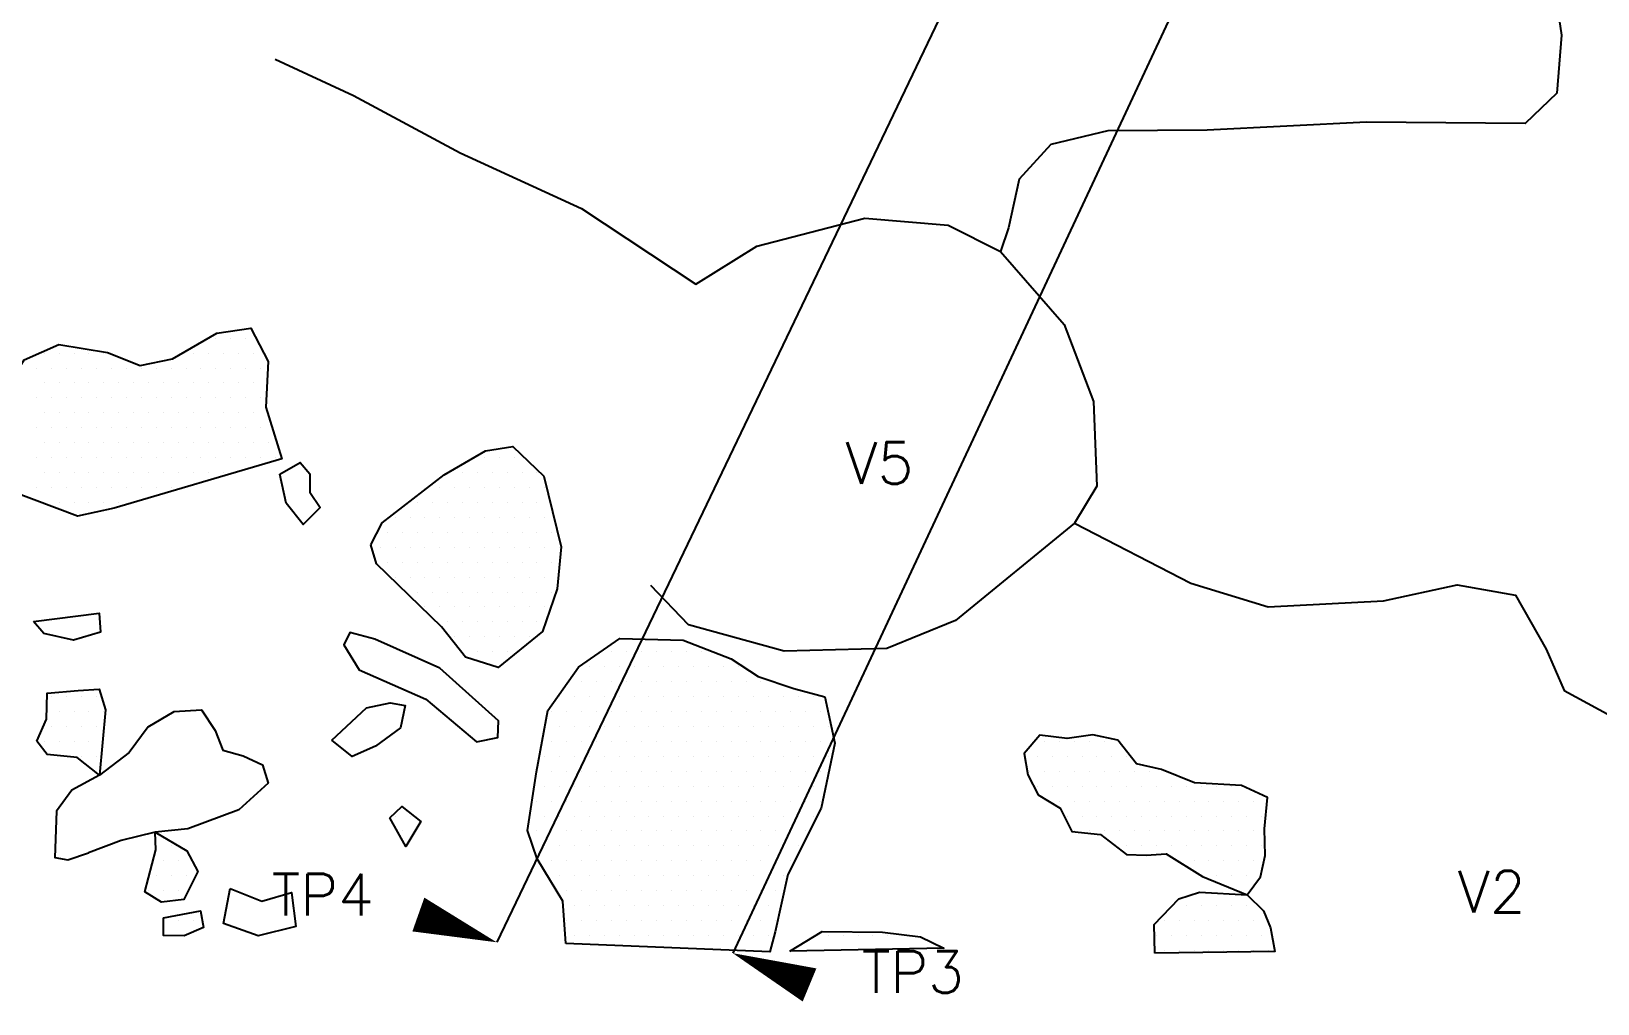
# Model space of a CAD drawing. Header units: metres. Extents: x -8.94 to -5.02, y -13.56 to -9.59.
# Drawn here: x -8.223 to -6.912, y -12.045 to -11.231 of the extents above; entities that cross this region are included whole.
import ezdxf

# ---------------------------------------------------------------- set-up
doc = ezdxf.new("R2010")
doc.units = ezdxf.units.M
doc.header["$LTSCALE"] = 25
doc.header["$MEASUREMENT"] = 0
doc.layers.get('0').update_dxf_attribs({"linetype": 'CONTINUOUS'})
for name, color, linetype in [('BEFUND', 1, 'CONTINUOUS'), ('BEFUNDSCHRAFF', 1, 'CONTINUOUS'), ('STEINE', 4, 'CONTINUOUS'), ('STEINESCHRAFF', 4, 'CONTINUOUS'), ('TPROFIL', 3, 'CONTINUOUS')]:
    doc.layers.add(name, color=color, linetype=linetype)
doc.styles.get("Standard").update_dxf_attribs({"font": 'txt.shx'})

# ---------------------------------------------------------------- blocks, each defined once
blk = doc.blocks.new('PFEIL')
at = {"layer": 'TPROFIL'}
blk.add_lwpolyline([(0, 0, 0, 3, 0), (6.54, -2.37, 3, 3, 0)], format="xyseb", dxfattribs=at)
blk = doc.blocks.new('*X4')
at = {"color": 0}
for p, q in [((-806.875, -1148.75), (-806.875, -1148.75)), ((-805.625, -1148.75), (-805.625, -1148.75)), ((-804.375, -1148.75), (-804.375, -1148.75)), ((-821.25, -1150), (-821.25, -1150)), ((-820, -1150), (-820, -1150)), ((-818.75, -1150), (-818.75, -1150)), ((-817.5, -1150), (-817.5, -1150)), ((-816.25, -1150), (-816.25, -1150)), ((-808.75, -1150), (-808.75, -1150)), ((-807.5, -1150), (-807.5, -1150)), ((-806.25, -1150), (-806.25, -1150)), ((-805, -1150), (-805, -1150)), ((-803.75, -1150), (-803.75, -1150)), ((-821.875, -1151.25), (-821.875, -1151.25)), ((-820.625, -1151.25), (-820.625, -1151.25)), ((-819.375, -1151.25), (-819.375, -1151.25)), ((-818.125, -1151.25), (-818.125, -1151.25)), ((-816.875, -1151.25), (-816.875, -1151.25)), ((-815.625, -1151.25), (-815.625, -1151.25)), ((-814.375, -1151.25), (-814.375, -1151.25)), ((-813.125, -1151.25), (-813.125, -1151.25)), ((-811.875, -1151.25), (-811.875, -1151.25)), ((-810.625, -1151.25), (-810.625, -1151.25)), ((-809.375, -1151.25), (-809.375, -1151.25)), ((-808.125, -1151.25), (-808.125, -1151.25)), ((-806.875, -1151.25), (-806.875, -1151.25)), ((-805.625, -1151.25), (-805.625, -1151.25)), ((-804.375, -1151.25), (-804.375, -1151.25)), ((-803.125, -1151.25), (-803.125, -1151.25)), ((-821.25, -1152.5), (-821.25, -1152.5)), ((-820, -1152.5), (-820, -1152.5)), ((-818.75, -1152.5), (-818.75, -1152.5)), ((-817.5, -1152.5), (-817.5, -1152.5)), ((-816.25, -1152.5), (-816.25, -1152.5)), ((-815, -1152.5), (-815, -1152.5)), ((-813.75, -1152.5), (-813.75, -1152.5)), ((-812.5, -1152.5), (-812.5, -1152.5)), ((-811.25, -1152.5), (-811.25, -1152.5)), ((-810, -1152.5), (-810, -1152.5)), ((-808.75, -1152.5), (-808.75, -1152.5)), ((-807.5, -1152.5), (-807.5, -1152.5)), ((-806.25, -1152.5), (-806.25, -1152.5)), ((-805, -1152.5), (-805, -1152.5)), ((-803.75, -1152.5), (-803.75, -1152.5)), ((-821.875, -1153.75), (-821.875, -1153.75)), ((-821.25, -1155), (-821.25, -1155)), ((-820.625, -1153.75), (-820.625, -1153.75)), ((-820, -1155), (-820, -1155)), ((-819.375, -1153.75), (-819.375, -1153.75)), ((-818.75, -1155), (-818.75, -1155)), ((-818.125, -1153.75), (-818.125, -1153.75)), ((-817.5, -1155), (-817.5, -1155)), ((-816.875, -1153.75), (-816.875, -1153.75)), ((-816.25, -1155), (-816.25, -1155)), ((-815.625, -1153.75), (-815.625, -1153.75)), ((-815, -1155), (-815, -1155)), ((-814.375, -1153.75), (-814.375, -1153.75)), ((-813.75, -1155), (-813.75, -1155)), ((-813.125, -1153.75), (-813.125, -1153.75)), ((-812.5, -1155), (-812.5, -1155)), ((-811.875, -1153.75), (-811.875, -1153.75)), ((-811.25, -1155), (-811.25, -1155)), ((-810.625, -1153.75), (-810.625, -1153.75)), ((-810, -1155), (-810, -1155)), ((-809.375, -1153.75), (-809.375, -1153.75)), ((-808.75, -1155), (-808.75, -1155)), ((-808.125, -1153.75), (-808.125, -1153.75)), ((-807.5, -1155), (-807.5, -1155)), ((-806.875, -1153.75), (-806.875, -1153.75)), ((-806.25, -1155), (-806.25, -1155)), ((-805.625, -1153.75), (-805.625, -1153.75)), ((-805, -1155), (-805, -1155)), ((-804.375, -1153.75), (-804.375, -1153.75)), ((-803.75, -1155), (-803.75, -1155)), ((-803.125, -1153.75), (-803.125, -1153.75)), ((-821.875, -1156.25), (-821.875, -1156.25)), ((-820.625, -1156.25), (-820.625, -1156.25)), ((-819.375, -1156.25), (-819.375, -1156.25)), ((-818.125, -1156.25), (-818.125, -1156.25)), ((-816.875, -1156.25), (-816.875, -1156.25)), ((-815.625, -1156.25), (-815.625, -1156.25)), ((-814.375, -1156.25), (-814.375, -1156.25)), ((-813.125, -1156.25), (-813.125, -1156.25)), ((-811.875, -1156.25), (-811.875, -1156.25)), ((-810.625, -1156.25), (-810.625, -1156.25)), ((-809.375, -1156.25), (-809.375, -1156.25)), ((-808.125, -1156.25), (-808.125, -1156.25)), ((-806.875, -1156.25), (-806.875, -1156.25)), ((-805.625, -1156.25), (-805.625, -1156.25)), ((-804.375, -1156.25), (-804.375, -1156.25)), ((-803.125, -1156.25), (-803.125, -1156.25)), ((-821.25, -1157.5), (-821.25, -1157.5)), ((-820, -1157.5), (-820, -1157.5)), ((-818.75, -1157.5), (-818.75, -1157.5)), ((-817.5, -1157.5), (-817.5, -1157.5)), ((-816.25, -1157.5), (-816.25, -1157.5)), ((-815, -1157.5), (-815, -1157.5)), ((-813.75, -1157.5), (-813.75, -1157.5)), ((-812.5, -1157.5), (-812.5, -1157.5)), ((-811.25, -1157.5), (-811.25, -1157.5)), ((-810, -1157.5), (-810, -1157.5)), ((-808.75, -1157.5), (-808.75, -1157.5)), ((-807.5, -1157.5), (-807.5, -1157.5)), ((-806.25, -1157.5), (-806.25, -1157.5)), ((-805, -1157.5), (-805, -1157.5)), ((-803.75, -1157.5), (-803.75, -1157.5)), ((-802.5, -1157.5), (-802.5, -1157.5)), ((-821.875, -1158.75), (-821.875, -1158.75)), ((-820.625, -1158.75), (-820.625, -1158.75)), ((-819.375, -1158.75), (-819.375, -1158.75)), ((-818.125, -1158.75), (-818.125, -1158.75)), ((-816.875, -1158.75), (-816.875, -1158.75)), ((-815.625, -1158.75), (-815.625, -1158.75)), ((-814.375, -1158.75), (-814.375, -1158.75)), ((-813.125, -1158.75), (-813.125, -1158.75)), ((-811.875, -1158.75), (-811.875, -1158.75)), ((-810.625, -1158.75), (-810.625, -1158.75)), ((-809.375, -1158.75), (-809.375, -1158.75)), ((-808.125, -1158.75), (-808.125, -1158.75)), ((-806.875, -1158.75), (-806.875, -1158.75)), ((-805.625, -1158.75), (-805.625, -1158.75)), ((-804.375, -1158.75), (-804.375, -1158.75)), ((-803.125, -1158.75), (-803.125, -1158.75)), ((-801.875, -1158.75), (-801.875, -1158.75)), ((-784.375, -1158.75), (-784.375, -1158.75)), ((-783.125, -1158.75), (-783.125, -1158.75)), ((-781.875, -1158.75), (-781.875, -1158.75)), ((-821.25, -1160), (-821.25, -1160)), ((-820, -1160), (-820, -1160)), ((-818.75, -1160), (-818.75, -1160)), ((-817.5, -1160), (-817.5, -1160)), ((-816.25, -1160), (-816.25, -1160)), ((-815, -1160), (-815, -1160)), ((-813.75, -1160), (-813.75, -1160)), ((-812.5, -1160), (-812.5, -1160)), ((-811.25, -1160), (-811.25, -1160)), ((-810, -1160), (-810, -1160)), ((-808.75, -1160), (-808.75, -1160)), ((-807.5, -1160), (-807.5, -1160)), ((-806.25, -1160), (-806.25, -1160)), ((-786.25, -1160), (-786.25, -1160)), ((-785, -1160), (-785, -1160)), ((-783.75, -1160), (-783.75, -1160)), ((-782.5, -1160), (-782.5, -1160)), ((-781.25, -1160), (-781.25, -1160)), ((-780, -1160), (-780, -1160)), ((-821.875, -1161.25), (-821.875, -1161.25)), ((-820.625, -1161.25), (-820.625, -1161.25)), ((-819.375, -1161.25), (-819.375, -1161.25)), ((-818.125, -1161.25), (-818.125, -1161.25)), ((-816.875, -1161.25), (-816.875, -1161.25)), ((-815.625, -1161.25), (-815.625, -1161.25)), ((-814.375, -1161.25), (-814.375, -1161.25)), ((-813.125, -1161.25), (-813.125, -1161.25)), ((-811.875, -1161.25), (-811.875, -1161.25)), ((-810.625, -1161.25), (-810.625, -1161.25)), ((-788.125, -1161.25), (-788.125, -1161.25)), ((-786.875, -1161.25), (-786.875, -1161.25)), ((-785.625, -1161.25), (-785.625, -1161.25)), ((-784.375, -1161.25), (-784.375, -1161.25)), ((-783.125, -1161.25), (-783.125, -1161.25)), ((-781.875, -1161.25), (-781.875, -1161.25)), ((-780.625, -1161.25), (-780.625, -1161.25)), ((-779.375, -1161.25), (-779.375, -1161.25)), ((-821.25, -1162.5), (-821.25, -1162.5)), ((-820, -1162.5), (-820, -1162.5)), ((-818.75, -1162.5), (-818.75, -1162.5)), ((-817.5, -1162.5), (-817.5, -1162.5)), ((-816.25, -1162.5), (-816.25, -1162.5)), ((-815, -1162.5), (-815, -1162.5)), ((-790, -1162.5), (-790, -1162.5)), ((-788.75, -1162.5), (-788.75, -1162.5)), ((-787.5, -1162.5), (-787.5, -1162.5)), ((-786.25, -1162.5), (-786.25, -1162.5)), ((-785, -1162.5), (-785, -1162.5)), ((-783.75, -1162.5), (-783.75, -1162.5)), ((-782.5, -1162.5), (-782.5, -1162.5)), ((-781.25, -1162.5), (-781.25, -1162.5)), ((-780, -1162.5), (-780, -1162.5)), ((-791.875, -1163.75), (-791.875, -1163.75)), ((-790.625, -1163.75), (-790.625, -1163.75)), ((-789.375, -1163.75), (-789.375, -1163.75)), ((-788.125, -1163.75), (-788.125, -1163.75)), ((-786.875, -1163.75), (-786.875, -1163.75)), ((-785.625, -1163.75), (-785.625, -1163.75)), ((-784.375, -1163.75), (-784.375, -1163.75)), ((-783.125, -1163.75), (-783.125, -1163.75)), ((-781.875, -1163.75), (-781.875, -1163.75)), ((-780.625, -1163.75), (-780.625, -1163.75)), ((-779.375, -1163.75), (-779.375, -1163.75)), ((-792.5, -1165), (-792.5, -1165)), ((-791.25, -1165), (-791.25, -1165)), ((-790, -1165), (-790, -1165)), ((-788.75, -1165), (-788.75, -1165)), ((-787.5, -1165), (-787.5, -1165)), ((-786.25, -1165), (-786.25, -1165)), ((-785, -1165), (-785, -1165)), ((-783.75, -1165), (-783.75, -1165)), ((-782.5, -1165), (-782.5, -1165)), ((-781.25, -1165), (-781.25, -1165)), ((-780, -1165), (-780, -1165)), ((-778.75, -1165), (-778.75, -1165)), ((-793.125, -1166.25), (-793.125, -1166.25)), ((-791.875, -1166.25), (-791.875, -1166.25)), ((-790.625, -1166.25), (-790.625, -1166.25)), ((-789.375, -1166.25), (-789.375, -1166.25)), ((-788.125, -1166.25), (-788.125, -1166.25)), ((-786.875, -1166.25), (-786.875, -1166.25)), ((-785.625, -1166.25), (-785.625, -1166.25)), ((-784.375, -1166.25), (-784.375, -1166.25)), ((-783.125, -1166.25), (-783.125, -1166.25)), ((-781.875, -1166.25), (-781.875, -1166.25)), ((-780.625, -1166.25), (-780.625, -1166.25)), ((-779.375, -1166.25), (-779.375, -1166.25)), ((-778.125, -1166.25), (-778.125, -1166.25)), ((-792.5, -1167.5), (-792.5, -1167.5)), ((-791.25, -1167.5), (-791.25, -1167.5)), ((-790, -1167.5), (-790, -1167.5)), ((-788.75, -1167.5), (-788.75, -1167.5)), ((-787.5, -1167.5), (-787.5, -1167.5)), ((-786.25, -1167.5), (-786.25, -1167.5)), ((-785, -1167.5), (-785, -1167.5)), ((-783.75, -1167.5), (-783.75, -1167.5)), ((-782.5, -1167.5), (-782.5, -1167.5)), ((-781.25, -1167.5), (-781.25, -1167.5)), ((-780, -1167.5), (-780, -1167.5)), ((-778.75, -1167.5), (-778.75, -1167.5)), ((-791.875, -1168.75), (-791.875, -1168.75)), ((-790.625, -1168.75), (-790.625, -1168.75)), ((-789.375, -1168.75), (-789.375, -1168.75)), ((-788.125, -1168.75), (-788.125, -1168.75)), ((-786.875, -1168.75), (-786.875, -1168.75)), ((-785.625, -1168.75), (-785.625, -1168.75)), ((-784.375, -1168.75), (-784.375, -1168.75)), ((-783.125, -1168.75), (-783.125, -1168.75)), ((-781.875, -1168.75), (-781.875, -1168.75)), ((-780.625, -1168.75), (-780.625, -1168.75)), ((-779.375, -1168.75), (-779.375, -1168.75)), ((-790, -1170), (-790, -1170)), ((-788.75, -1170), (-788.75, -1170)), ((-787.5, -1170), (-787.5, -1170)), ((-786.25, -1170), (-786.25, -1170)), ((-785, -1170), (-785, -1170)), ((-783.75, -1170), (-783.75, -1170)), ((-782.5, -1170), (-782.5, -1170)), ((-781.25, -1170), (-781.25, -1170)), ((-780, -1170), (-780, -1170)), ((-778.75, -1170), (-778.75, -1170)), ((-789.375, -1171.25), (-789.375, -1171.25)), ((-788.125, -1171.25), (-788.125, -1171.25)), ((-786.875, -1171.25), (-786.875, -1171.25)), ((-785.625, -1171.25), (-785.625, -1171.25)), ((-784.375, -1171.25), (-784.375, -1171.25)), ((-783.125, -1171.25), (-783.125, -1171.25)), ((-781.875, -1171.25), (-781.875, -1171.25)), ((-780.625, -1171.25), (-780.625, -1171.25)), ((-779.375, -1171.25), (-779.375, -1171.25)), ((-787.5, -1172.5), (-787.5, -1172.5)), ((-786.25, -1172.5), (-786.25, -1172.5)), ((-785, -1172.5), (-785, -1172.5)), ((-783.75, -1172.5), (-783.75, -1172.5)), ((-782.5, -1172.5), (-782.5, -1172.5)), ((-781.25, -1172.5), (-781.25, -1172.5)), ((-780, -1172.5), (-780, -1172.5)), ((-786.875, -1173.75), (-786.875, -1173.75)), ((-785.625, -1173.75), (-785.625, -1173.75)), ((-784.375, -1173.75), (-784.375, -1173.75)), ((-783.125, -1173.75), (-783.125, -1173.75)), ((-781.875, -1173.75), (-781.875, -1173.75)), ((-780.625, -1173.75), (-780.625, -1173.75)), ((-786.25, -1175), (-786.25, -1175)), ((-785, -1175), (-785, -1175)), ((-783.75, -1175), (-783.75, -1175)), ((-782.5, -1175), (-782.5, -1175)), ((-773.75, -1175), (-773.75, -1175)), ((-772.5, -1175), (-772.5, -1175)), ((-771.25, -1175), (-771.25, -1175)), ((-770, -1175), (-770, -1175)), ((-768.75, -1175), (-768.75, -1175)), ((-767.5, -1175), (-767.5, -1175)), ((-766.25, -1175), (-766.25, -1175)), ((-775.625, -1176.25), (-775.625, -1176.25)), ((-774.375, -1176.25), (-774.375, -1176.25)), ((-773.125, -1176.25), (-773.125, -1176.25)), ((-771.875, -1176.25), (-771.875, -1176.25)), ((-770.625, -1176.25), (-770.625, -1176.25)), ((-769.375, -1176.25), (-769.375, -1176.25)), ((-768.125, -1176.25), (-768.125, -1176.25)), ((-766.875, -1176.25), (-766.875, -1176.25)), ((-765.625, -1176.25), (-765.625, -1176.25)), ((-764.375, -1176.25), (-764.375, -1176.25)), ((-763.125, -1176.25), (-763.125, -1176.25)), ((-776.25, -1177.5), (-776.25, -1177.5)), ((-775, -1177.5), (-775, -1177.5)), ((-773.75, -1177.5), (-773.75, -1177.5)), ((-772.5, -1177.5), (-772.5, -1177.5)), ((-771.25, -1177.5), (-771.25, -1177.5)), ((-770, -1177.5), (-770, -1177.5)), ((-768.75, -1177.5), (-768.75, -1177.5)), ((-767.5, -1177.5), (-767.5, -1177.5)), ((-766.25, -1177.5), (-766.25, -1177.5)), ((-765, -1177.5), (-765, -1177.5)), ((-763.75, -1177.5), (-763.75, -1177.5)), ((-762.5, -1177.5), (-762.5, -1177.5)), ((-761.25, -1177.5), (-761.25, -1177.5)), ((-820.625, -1178.75), (-820.625, -1178.75)), ((-819.375, -1178.75), (-819.375, -1178.75)), ((-818.125, -1178.75), (-818.125, -1178.75)), ((-816.875, -1178.75), (-816.875, -1178.75)), ((-778.125, -1178.75), (-778.125, -1178.75)), ((-776.875, -1178.75), (-776.875, -1178.75)), ((-775.625, -1178.75), (-775.625, -1178.75)), ((-774.375, -1178.75), (-774.375, -1178.75)), ((-773.125, -1178.75), (-773.125, -1178.75)), ((-771.875, -1178.75), (-771.875, -1178.75)), ((-770.625, -1178.75), (-770.625, -1178.75)), ((-769.375, -1178.75), (-769.375, -1178.75)), ((-768.125, -1178.75), (-768.125, -1178.75)), ((-766.875, -1178.75), (-766.875, -1178.75)), ((-765.625, -1178.75), (-765.625, -1178.75)), ((-764.375, -1178.75), (-764.375, -1178.75)), ((-763.125, -1178.75), (-763.125, -1178.75)), ((-761.875, -1178.75), (-761.875, -1178.75)), ((-760.625, -1178.75), (-760.625, -1178.75)), ((-759.375, -1178.75), (-759.375, -1178.75)), ((-758.125, -1178.75), (-758.125, -1178.75)), ((-756.875, -1178.75), (-756.875, -1178.75)), ((-820.625, -1181.25), (-820.625, -1181.25)), ((-820, -1180), (-820, -1180)), ((-819.375, -1181.25), (-819.375, -1181.25)), ((-818.75, -1180), (-818.75, -1180)), ((-818.125, -1181.25), (-818.125, -1181.25)), ((-817.5, -1180), (-817.5, -1180)), ((-816.875, -1181.25), (-816.875, -1181.25)), ((-816.25, -1180), (-816.25, -1180)), ((-778.75, -1180), (-778.75, -1180)), ((-778.125, -1181.25), (-778.125, -1181.25)), ((-777.5, -1180), (-777.5, -1180)), ((-776.875, -1181.25), (-776.875, -1181.25)), ((-776.25, -1180), (-776.25, -1180)), ((-775.625, -1181.25), (-775.625, -1181.25)), ((-775, -1180), (-775, -1180)), ((-774.375, -1181.25), (-774.375, -1181.25)), ((-773.75, -1180), (-773.75, -1180)), ((-773.125, -1181.25), (-773.125, -1181.25)), ((-772.5, -1180), (-772.5, -1180)), ((-771.875, -1181.25), (-771.875, -1181.25)), ((-771.25, -1180), (-771.25, -1180)), ((-770.625, -1181.25), (-770.625, -1181.25)), ((-770, -1180), (-770, -1180)), ((-769.375, -1181.25), (-769.375, -1181.25)), ((-768.75, -1180), (-768.75, -1180)), ((-768.125, -1181.25), (-768.125, -1181.25)), ((-767.5, -1180), (-767.5, -1180)), ((-766.875, -1181.25), (-766.875, -1181.25)), ((-766.25, -1180), (-766.25, -1180)), ((-765.625, -1181.25), (-765.625, -1181.25)), ((-765, -1180), (-765, -1180)), ((-764.375, -1181.25), (-764.375, -1181.25)), ((-763.75, -1180), (-763.75, -1180)), ((-763.125, -1181.25), (-763.125, -1181.25)), ((-762.5, -1180), (-762.5, -1180)), ((-761.875, -1181.25), (-761.875, -1181.25)), ((-761.25, -1180), (-761.25, -1180)), ((-760.625, -1181.25), (-760.625, -1181.25)), ((-760, -1180), (-760, -1180)), ((-759.375, -1181.25), (-759.375, -1181.25)), ((-758.75, -1180), (-758.75, -1180)), ((-758.125, -1181.25), (-758.125, -1181.25)), ((-757.5, -1180), (-757.5, -1180)), ((-756.875, -1181.25), (-756.875, -1181.25)), ((-756.25, -1180), (-756.25, -1180)), ((-755.625, -1181.25), (-755.625, -1181.25)), ((-821.25, -1182.5), (-821.25, -1182.5)), ((-820, -1182.5), (-820, -1182.5)), ((-818.75, -1182.5), (-818.75, -1182.5)), ((-817.5, -1182.5), (-817.5, -1182.5)), ((-778.75, -1182.5), (-778.75, -1182.5)), ((-777.5, -1182.5), (-777.5, -1182.5)), ((-776.25, -1182.5), (-776.25, -1182.5)), ((-775, -1182.5), (-775, -1182.5)), ((-773.75, -1182.5), (-773.75, -1182.5)), ((-772.5, -1182.5), (-772.5, -1182.5)), ((-771.25, -1182.5), (-771.25, -1182.5)), ((-770, -1182.5), (-770, -1182.5)), ((-768.75, -1182.5), (-768.75, -1182.5)), ((-767.5, -1182.5), (-767.5, -1182.5)), ((-766.25, -1182.5), (-766.25, -1182.5)), ((-765, -1182.5), (-765, -1182.5)), ((-763.75, -1182.5), (-763.75, -1182.5)), ((-762.5, -1182.5), (-762.5, -1182.5)), ((-761.25, -1182.5), (-761.25, -1182.5)), ((-760, -1182.5), (-760, -1182.5)), ((-758.75, -1182.5), (-758.75, -1182.5)), ((-757.5, -1182.5), (-757.5, -1182.5)), ((-756.25, -1182.5), (-756.25, -1182.5)), ((-737.5, -1182.5), (-737.5, -1182.5)), ((-736.25, -1182.5), (-736.25, -1182.5)), ((-735, -1182.5), (-735, -1182.5)), ((-733.75, -1182.5), (-733.75, -1182.5)), ((-732.5, -1182.5), (-732.5, -1182.5)), ((-819.375, -1183.75), (-819.375, -1183.75)), ((-818.125, -1183.75), (-818.125, -1183.75)), ((-816.875, -1183.75), (-816.875, -1183.75)), ((-779.375, -1183.75), (-779.375, -1183.75)), ((-778.125, -1183.75), (-778.125, -1183.75)), ((-776.875, -1183.75), (-776.875, -1183.75)), ((-775.625, -1183.75), (-775.625, -1183.75)), ((-774.375, -1183.75), (-774.375, -1183.75)), ((-773.125, -1183.75), (-773.125, -1183.75)), ((-771.875, -1183.75), (-771.875, -1183.75)), ((-770.625, -1183.75), (-770.625, -1183.75)), ((-769.375, -1183.75), (-769.375, -1183.75)), ((-768.125, -1183.75), (-768.125, -1183.75)), ((-766.875, -1183.75), (-766.875, -1183.75)), ((-765.625, -1183.75), (-765.625, -1183.75)), ((-764.375, -1183.75), (-764.375, -1183.75)), ((-763.125, -1183.75), (-763.125, -1183.75)), ((-761.875, -1183.75), (-761.875, -1183.75)), ((-760.625, -1183.75), (-760.625, -1183.75)), ((-759.375, -1183.75), (-759.375, -1183.75)), ((-758.125, -1183.75), (-758.125, -1183.75)), ((-756.875, -1183.75), (-756.875, -1183.75)), ((-755.625, -1183.75), (-755.625, -1183.75)), ((-738.125, -1183.75), (-738.125, -1183.75)), ((-736.875, -1183.75), (-736.875, -1183.75)), ((-735.625, -1183.75), (-735.625, -1183.75)), ((-734.375, -1183.75), (-734.375, -1183.75)), ((-733.125, -1183.75), (-733.125, -1183.75)), ((-731.875, -1183.75), (-731.875, -1183.75)), ((-730.625, -1183.75), (-730.625, -1183.75)), ((-780, -1185), (-780, -1185)), ((-778.75, -1185), (-778.75, -1185)), ((-777.5, -1185), (-777.5, -1185)), ((-776.25, -1185), (-776.25, -1185)), ((-775, -1185), (-775, -1185)), ((-773.75, -1185), (-773.75, -1185)), ((-772.5, -1185), (-772.5, -1185)), ((-771.25, -1185), (-771.25, -1185)), ((-770, -1185), (-770, -1185)), ((-768.75, -1185), (-768.75, -1185)), ((-767.5, -1185), (-767.5, -1185)), ((-766.25, -1185), (-766.25, -1185)), ((-765, -1185), (-765, -1185)), ((-763.75, -1185), (-763.75, -1185)), ((-762.5, -1185), (-762.5, -1185)), ((-761.25, -1185), (-761.25, -1185)), ((-760, -1185), (-760, -1185)), ((-758.75, -1185), (-758.75, -1185)), ((-757.5, -1185), (-757.5, -1185)), ((-756.25, -1185), (-756.25, -1185)), ((-738.75, -1185), (-738.75, -1185)), ((-737.5, -1185), (-737.5, -1185)), ((-736.25, -1185), (-736.25, -1185)), ((-735, -1185), (-735, -1185)), ((-733.75, -1185), (-733.75, -1185)), ((-732.5, -1185), (-732.5, -1185)), ((-731.25, -1185), (-731.25, -1185)), ((-730, -1185), (-730, -1185)), ((-728.75, -1185), (-728.75, -1185)), ((-727.5, -1185), (-727.5, -1185)), ((-779.375, -1186.25), (-779.375, -1186.25)), ((-778.125, -1186.25), (-778.125, -1186.25)), ((-776.875, -1186.25), (-776.875, -1186.25)), ((-775.625, -1186.25), (-775.625, -1186.25)), ((-774.375, -1186.25), (-774.375, -1186.25)), ((-773.125, -1186.25), (-773.125, -1186.25)), ((-771.875, -1186.25), (-771.875, -1186.25)), ((-770.625, -1186.25), (-770.625, -1186.25)), ((-769.375, -1186.25), (-769.375, -1186.25)), ((-768.125, -1186.25), (-768.125, -1186.25)), ((-766.875, -1186.25), (-766.875, -1186.25)), ((-765.625, -1186.25), (-765.625, -1186.25)), ((-764.375, -1186.25), (-764.375, -1186.25)), ((-763.125, -1186.25), (-763.125, -1186.25)), ((-761.875, -1186.25), (-761.875, -1186.25)), ((-760.625, -1186.25), (-760.625, -1186.25)), ((-759.375, -1186.25), (-759.375, -1186.25)), ((-758.125, -1186.25), (-758.125, -1186.25)), ((-756.875, -1186.25), (-756.875, -1186.25)), ((-738.125, -1186.25), (-738.125, -1186.25)), ((-736.875, -1186.25), (-736.875, -1186.25)), ((-735.625, -1186.25), (-735.625, -1186.25)), ((-734.375, -1186.25), (-734.375, -1186.25)), ((-733.125, -1186.25), (-733.125, -1186.25)), ((-731.875, -1186.25), (-731.875, -1186.25)), ((-730.625, -1186.25), (-730.625, -1186.25)), ((-729.375, -1186.25), (-729.375, -1186.25)), ((-728.125, -1186.25), (-728.125, -1186.25)), ((-726.875, -1186.25), (-726.875, -1186.25)), ((-725.625, -1186.25), (-725.625, -1186.25)), ((-724.375, -1186.25), (-724.375, -1186.25)), ((-723.125, -1186.25), (-723.125, -1186.25)), ((-721.875, -1186.25), (-721.875, -1186.25)), ((-780, -1187.5), (-780, -1187.5)), ((-778.75, -1187.5), (-778.75, -1187.5)), ((-777.5, -1187.5), (-777.5, -1187.5)), ((-776.25, -1187.5), (-776.25, -1187.5)), ((-775, -1187.5), (-775, -1187.5)), ((-773.75, -1187.5), (-773.75, -1187.5)), ((-772.5, -1187.5), (-772.5, -1187.5)), ((-771.25, -1187.5), (-771.25, -1187.5)), ((-770, -1187.5), (-770, -1187.5)), ((-768.75, -1187.5), (-768.75, -1187.5)), ((-767.5, -1187.5), (-767.5, -1187.5)), ((-766.25, -1187.5), (-766.25, -1187.5)), ((-765, -1187.5), (-765, -1187.5)), ((-763.75, -1187.5), (-763.75, -1187.5)), ((-762.5, -1187.5), (-762.5, -1187.5)), ((-761.25, -1187.5), (-761.25, -1187.5)), ((-760, -1187.5), (-760, -1187.5)), ((-758.75, -1187.5), (-758.75, -1187.5)), ((-757.5, -1187.5), (-757.5, -1187.5)), ((-756.25, -1187.5), (-756.25, -1187.5)), ((-736.25, -1187.5), (-736.25, -1187.5)), ((-735, -1187.5), (-735, -1187.5)), ((-733.75, -1187.5), (-733.75, -1187.5)), ((-732.5, -1187.5), (-732.5, -1187.5)), ((-731.25, -1187.5), (-731.25, -1187.5)), ((-730, -1187.5), (-730, -1187.5)), ((-728.75, -1187.5), (-728.75, -1187.5)), ((-727.5, -1187.5), (-727.5, -1187.5)), ((-726.25, -1187.5), (-726.25, -1187.5)), ((-725, -1187.5), (-725, -1187.5)), ((-723.75, -1187.5), (-723.75, -1187.5)), ((-722.5, -1187.5), (-722.5, -1187.5)), ((-721.25, -1187.5), (-721.25, -1187.5)), ((-720, -1187.5), (-720, -1187.5)), ((-791.875, -1188.75), (-791.875, -1188.75)), ((-790.625, -1188.75), (-790.625, -1188.75)), ((-779.375, -1188.75), (-779.375, -1188.75)), ((-778.125, -1188.75), (-778.125, -1188.75)), ((-776.875, -1188.75), (-776.875, -1188.75)), ((-775.625, -1188.75), (-775.625, -1188.75)), ((-774.375, -1188.75), (-774.375, -1188.75)), ((-773.125, -1188.75), (-773.125, -1188.75)), ((-771.875, -1188.75), (-771.875, -1188.75)), ((-770.625, -1188.75), (-770.625, -1188.75)), ((-769.375, -1188.75), (-769.375, -1188.75)), ((-768.125, -1188.75), (-768.125, -1188.75)), ((-766.875, -1188.75), (-766.875, -1188.75)), ((-765.625, -1188.75), (-765.625, -1188.75)), ((-764.375, -1188.75), (-764.375, -1188.75)), ((-763.125, -1188.75), (-763.125, -1188.75)), ((-761.875, -1188.75), (-761.875, -1188.75)), ((-760.625, -1188.75), (-760.625, -1188.75)), ((-759.375, -1188.75), (-759.375, -1188.75)), ((-758.125, -1188.75), (-758.125, -1188.75)), ((-756.875, -1188.75), (-756.875, -1188.75)), ((-735.625, -1188.75), (-735.625, -1188.75)), ((-734.375, -1188.75), (-734.375, -1188.75)), ((-733.125, -1188.75), (-733.125, -1188.75)), ((-731.875, -1188.75), (-731.875, -1188.75)), ((-730.625, -1188.75), (-730.625, -1188.75)), ((-729.375, -1188.75), (-729.375, -1188.75)), ((-728.125, -1188.75), (-728.125, -1188.75)), ((-726.875, -1188.75), (-726.875, -1188.75)), ((-725.625, -1188.75), (-725.625, -1188.75)), ((-724.375, -1188.75), (-724.375, -1188.75)), ((-723.125, -1188.75), (-723.125, -1188.75)), ((-721.875, -1188.75), (-721.875, -1188.75)), ((-720.625, -1188.75), (-720.625, -1188.75)), ((-719.375, -1188.75), (-719.375, -1188.75)), ((-791.25, -1190), (-791.25, -1190)), ((-780, -1190), (-780, -1190)), ((-778.75, -1190), (-778.75, -1190)), ((-777.5, -1190), (-777.5, -1190)), ((-776.25, -1190), (-776.25, -1190)), ((-775, -1190), (-775, -1190)), ((-773.75, -1190), (-773.75, -1190)), ((-772.5, -1190), (-772.5, -1190)), ((-771.25, -1190), (-771.25, -1190)), ((-770, -1190), (-770, -1190)), ((-768.75, -1190), (-768.75, -1190)), ((-767.5, -1190), (-767.5, -1190)), ((-766.25, -1190), (-766.25, -1190)), ((-765, -1190), (-765, -1190)), ((-763.75, -1190), (-763.75, -1190)), ((-762.5, -1190), (-762.5, -1190)), ((-761.25, -1190), (-761.25, -1190)), ((-760, -1190), (-760, -1190)), ((-758.75, -1190), (-758.75, -1190)), ((-757.5, -1190), (-757.5, -1190)), ((-735, -1190), (-735, -1190)), ((-733.75, -1190), (-733.75, -1190)), ((-732.5, -1190), (-732.5, -1190)), ((-731.25, -1190), (-731.25, -1190)), ((-730, -1190), (-730, -1190)), ((-728.75, -1190), (-728.75, -1190)), ((-727.5, -1190), (-727.5, -1190)), ((-726.25, -1190), (-726.25, -1190)), ((-725, -1190), (-725, -1190)), ((-723.75, -1190), (-723.75, -1190)), ((-722.5, -1190), (-722.5, -1190)), ((-721.25, -1190), (-721.25, -1190)), ((-720, -1190), (-720, -1190)), ((-811.875, -1191.25), (-811.875, -1191.25)), ((-810.625, -1191.25), (-810.625, -1191.25)), ((-779.375, -1191.25), (-779.375, -1191.25)), ((-778.125, -1191.25), (-778.125, -1191.25)), ((-776.875, -1191.25), (-776.875, -1191.25)), ((-775.625, -1191.25), (-775.625, -1191.25)), ((-774.375, -1191.25), (-774.375, -1191.25)), ((-773.125, -1191.25), (-773.125, -1191.25)), ((-771.875, -1191.25), (-771.875, -1191.25)), ((-770.625, -1191.25), (-770.625, -1191.25)), ((-769.375, -1191.25), (-769.375, -1191.25)), ((-768.125, -1191.25), (-768.125, -1191.25)), ((-766.875, -1191.25), (-766.875, -1191.25)), ((-765.625, -1191.25), (-765.625, -1191.25)), ((-764.375, -1191.25), (-764.375, -1191.25)), ((-763.125, -1191.25), (-763.125, -1191.25)), ((-761.875, -1191.25), (-761.875, -1191.25)), ((-760.625, -1191.25), (-760.625, -1191.25)), ((-759.375, -1191.25), (-759.375, -1191.25)), ((-758.125, -1191.25), (-758.125, -1191.25)), ((-730.625, -1191.25), (-730.625, -1191.25)), ((-729.375, -1191.25), (-729.375, -1191.25)), ((-728.125, -1191.25), (-728.125, -1191.25)), ((-726.875, -1191.25), (-726.875, -1191.25)), ((-725.625, -1191.25), (-725.625, -1191.25)), ((-724.375, -1191.25), (-724.375, -1191.25)), ((-723.125, -1191.25), (-723.125, -1191.25)), ((-721.875, -1191.25), (-721.875, -1191.25)), ((-720.625, -1191.25), (-720.625, -1191.25)), ((-719.375, -1191.25), (-719.375, -1191.25)), ((-811.25, -1192.5), (-811.25, -1192.5)), ((-810, -1192.5), (-810, -1192.5)), ((-778.75, -1192.5), (-778.75, -1192.5)), ((-777.5, -1192.5), (-777.5, -1192.5)), ((-776.25, -1192.5), (-776.25, -1192.5)), ((-775, -1192.5), (-775, -1192.5)), ((-773.75, -1192.5), (-773.75, -1192.5)), ((-772.5, -1192.5), (-772.5, -1192.5)), ((-771.25, -1192.5), (-771.25, -1192.5)), ((-770, -1192.5), (-770, -1192.5)), ((-768.75, -1192.5), (-768.75, -1192.5)), ((-767.5, -1192.5), (-767.5, -1192.5)), ((-766.25, -1192.5), (-766.25, -1192.5)), ((-765, -1192.5), (-765, -1192.5)), ((-763.75, -1192.5), (-763.75, -1192.5)), ((-762.5, -1192.5), (-762.5, -1192.5)), ((-761.25, -1192.5), (-761.25, -1192.5)), ((-760, -1192.5), (-760, -1192.5)), ((-758.75, -1192.5), (-758.75, -1192.5)), ((-726.25, -1192.5), (-726.25, -1192.5)), ((-725, -1192.5), (-725, -1192.5)), ((-723.75, -1192.5), (-723.75, -1192.5)), ((-722.5, -1192.5), (-722.5, -1192.5)), ((-721.25, -1192.5), (-721.25, -1192.5)), ((-720, -1192.5), (-720, -1192.5)), ((-811.875, -1193.75), (-811.875, -1193.75)), ((-810.625, -1193.75), (-810.625, -1193.75)), ((-809.375, -1193.75), (-809.375, -1193.75)), ((-778.125, -1193.75), (-778.125, -1193.75)), ((-776.875, -1193.75), (-776.875, -1193.75)), ((-775.625, -1193.75), (-775.625, -1193.75)), ((-774.375, -1193.75), (-774.375, -1193.75)), ((-773.125, -1193.75), (-773.125, -1193.75)), ((-771.875, -1193.75), (-771.875, -1193.75)), ((-770.625, -1193.75), (-770.625, -1193.75)), ((-769.375, -1193.75), (-769.375, -1193.75)), ((-768.125, -1193.75), (-768.125, -1193.75)), ((-766.875, -1193.75), (-766.875, -1193.75)), ((-765.625, -1193.75), (-765.625, -1193.75)), ((-764.375, -1193.75), (-764.375, -1193.75)), ((-763.125, -1193.75), (-763.125, -1193.75)), ((-761.875, -1193.75), (-761.875, -1193.75)), ((-760.625, -1193.75), (-760.625, -1193.75)), ((-759.375, -1193.75), (-759.375, -1193.75)), ((-723.125, -1193.75), (-723.125, -1193.75)), ((-721.875, -1193.75), (-721.875, -1193.75)), ((-720.625, -1193.75), (-720.625, -1193.75)), ((-812.5, -1195), (-812.5, -1195)), ((-811.25, -1195), (-811.25, -1195)), ((-810, -1195), (-810, -1195)), ((-777.5, -1195), (-777.5, -1195)), ((-776.25, -1195), (-776.25, -1195)), ((-775, -1195), (-775, -1195)), ((-773.75, -1195), (-773.75, -1195)), ((-772.5, -1195), (-772.5, -1195)), ((-771.25, -1195), (-771.25, -1195)), ((-770, -1195), (-770, -1195)), ((-768.75, -1195), (-768.75, -1195)), ((-767.5, -1195), (-767.5, -1195)), ((-766.25, -1195), (-766.25, -1195)), ((-765, -1195), (-765, -1195)), ((-763.75, -1195), (-763.75, -1195)), ((-762.5, -1195), (-762.5, -1195)), ((-761.25, -1195), (-761.25, -1195)), ((-760, -1195), (-760, -1195)), ((-721.25, -1195), (-721.25, -1195)), ((-776.875, -1196.25), (-776.875, -1196.25)), ((-775.625, -1196.25), (-775.625, -1196.25)), ((-774.375, -1196.25), (-774.375, -1196.25)), ((-773.125, -1196.25), (-773.125, -1196.25)), ((-771.875, -1196.25), (-771.875, -1196.25)), ((-770.625, -1196.25), (-770.625, -1196.25)), ((-769.375, -1196.25), (-769.375, -1196.25)), ((-768.125, -1196.25), (-768.125, -1196.25)), ((-766.875, -1196.25), (-766.875, -1196.25)), ((-765.625, -1196.25), (-765.625, -1196.25)), ((-764.375, -1196.25), (-764.375, -1196.25)), ((-763.125, -1196.25), (-763.125, -1196.25)), ((-761.875, -1196.25), (-761.875, -1196.25)), ((-760.625, -1196.25), (-760.625, -1196.25)), ((-725.625, -1196.25), (-725.625, -1196.25)), ((-724.375, -1196.25), (-724.375, -1196.25)), ((-723.125, -1196.25), (-723.125, -1196.25)), ((-721.875, -1196.25), (-721.875, -1196.25)), ((-720.625, -1196.25), (-720.625, -1196.25)), ((-811.25, -1197.5), (-811.25, -1197.5)), ((-810, -1197.5), (-810, -1197.5)), ((-808.75, -1197.5), (-808.75, -1197.5)), ((-777.5, -1197.5), (-777.5, -1197.5)), ((-776.25, -1197.5), (-776.25, -1197.5)), ((-775, -1197.5), (-775, -1197.5)), ((-773.75, -1197.5), (-773.75, -1197.5)), ((-772.5, -1197.5), (-772.5, -1197.5)), ((-771.25, -1197.5), (-771.25, -1197.5)), ((-770, -1197.5), (-770, -1197.5)), ((-768.75, -1197.5), (-768.75, -1197.5)), ((-767.5, -1197.5), (-767.5, -1197.5)), ((-766.25, -1197.5), (-766.25, -1197.5)), ((-765, -1197.5), (-765, -1197.5)), ((-763.75, -1197.5), (-763.75, -1197.5)), ((-762.5, -1197.5), (-762.5, -1197.5)), ((-761.25, -1197.5), (-761.25, -1197.5)), ((-760, -1197.5), (-760, -1197.5)), ((-727.5, -1197.5), (-727.5, -1197.5)), ((-726.25, -1197.5), (-726.25, -1197.5)), ((-725, -1197.5), (-725, -1197.5)), ((-723.75, -1197.5), (-723.75, -1197.5)), ((-722.5, -1197.5), (-722.5, -1197.5)), ((-721.25, -1197.5), (-721.25, -1197.5)), ((-720, -1197.5), (-720, -1197.5)), ((-810.625, -1198.75), (-810.625, -1198.75)), ((-776.875, -1198.75), (-776.875, -1198.75)), ((-775.625, -1198.75), (-775.625, -1198.75)), ((-774.375, -1198.75), (-774.375, -1198.75)), ((-773.125, -1198.75), (-773.125, -1198.75)), ((-771.875, -1198.75), (-771.875, -1198.75)), ((-770.625, -1198.75), (-770.625, -1198.75)), ((-769.375, -1198.75), (-769.375, -1198.75)), ((-768.125, -1198.75), (-768.125, -1198.75)), ((-766.875, -1198.75), (-766.875, -1198.75)), ((-765.625, -1198.75), (-765.625, -1198.75)), ((-764.375, -1198.75), (-764.375, -1198.75)), ((-763.125, -1198.75), (-763.125, -1198.75)), ((-761.875, -1198.75), (-761.875, -1198.75)), ((-760.625, -1198.75), (-760.625, -1198.75)), ((-755.625, -1198.75), (-755.625, -1198.75)), ((-754.375, -1198.75), (-754.375, -1198.75)), ((-753.125, -1198.75), (-753.125, -1198.75)), ((-751.875, -1198.75), (-751.875, -1198.75)), ((-750.625, -1198.75), (-750.625, -1198.75)), ((-749.375, -1198.75), (-749.375, -1198.75)), ((-728.125, -1198.75), (-728.125, -1198.75)), ((-726.875, -1198.75), (-726.875, -1198.75)), ((-725.625, -1198.75), (-725.625, -1198.75)), ((-724.375, -1198.75), (-724.375, -1198.75)), ((-723.125, -1198.75), (-723.125, -1198.75)), ((-721.875, -1198.75), (-721.875, -1198.75)), ((-720.625, -1198.75), (-720.625, -1198.75)), ((-719.375, -1198.75), (-719.375, -1198.75)), ((-762.5, -1200), (-762.5, -1200)), ((-761.25, -1200), (-761.25, -1200)), ((-757.5, -1200), (-757.5, -1200)), ((-756.25, -1200), (-756.25, -1200)), ((-727.5, -1200), (-727.5, -1200)), ((-726.25, -1200), (-726.25, -1200)), ((-725, -1200), (-725, -1200)), ((-723.75, -1200), (-723.75, -1200)), ((-722.5, -1200), (-722.5, -1200)), ((-721.25, -1200), (-721.25, -1200)), ((-720, -1200), (-720, -1200)), ((-718.75, -1200), (-718.75, -1200))]:
    blk.add_line(p, q, dxfattribs=at)

msp = doc.modelspace()

# ---------------------------------------------------------------- linework, layer by layer
at = {"layer": 'BEFUND'}
for points in [[(-6.9498, -11.1851), (-6.9425, -11.234), (-6.9464, -11.2823), (-6.9728, -11.3079), (-7.1057, -11.3068), (-7.2391, -11.3133), (-7.3221, -11.314), (-7.3699, -11.3254), (-7.3963, -11.3545), (-7.4053, -11.3952), (-7.4119, -11.4151)], [(-8.0192, -11.2541), (-7.9535, -11.2844), (-7.8642, -11.3325), (-7.7628, -11.379), (-7.6669, -11.4424), (-7.616, -11.4106), (-7.5255, -11.387), (-7.4557, -11.3928), (-7.4119, -11.4151), (-7.3587, -11.476), (-7.3341, -11.5406), (-7.3313, -11.6114), (-7.3501, -11.6425), (-7.4496, -11.7238), (-7.5071, -11.7473), (-7.5931, -11.7496), (-7.6731, -11.7275), (-7.7048, -11.6945)], [(-7.3501, -11.6425), (-7.2527, -11.6926), (-7.188, -11.7123), (-7.0913, -11.7074), (-7.0297, -11.694), (-6.9808, -11.7025), (-6.9552, -11.7477), (-6.9403, -11.7823), (-6.8817, -11.8142), (-6.8404, -11.8344), (-6.7731, -11.849), (-6.7389, -11.8804), (-6.6874, -11.9139), (-6.6472, -11.9244), (-6.61, -11.908), (-6.5562, -11.859), (-6.5039, -11.8156), (-6.4652, -11.8119), (-6.3892, -11.8829), (-6.3723, -11.9068), (-6.2881, -11.9804), (-6.2661, -12.0124)]]:
    msp.add_lwpolyline(points, dxfattribs=at)
at = {"layer": 'STEINE'}
for points in [[(-8.2804, -11.5893), (-8.2586, -11.5699), (-8.248, -11.5358), (-8.2292, -11.5057), (-8.2003, -11.4929), (-8.1595, -11.4994), (-8.132, -11.5105), (-8.105, -11.5048), (-8.0679, -11.4833), (-8.0394, -11.4791), (-8.0251, -11.5071), (-8.027, -11.5453), (-8.0136, -11.5885), (-8.154, -11.6297), (-8.1845, -11.6364), (-8.2401, -11.6157), (-8.2804, -11.5893)], [(-7.9391, -11.6606), (-7.9295, -11.6422), (-7.8777, -11.6019), (-7.8431, -11.5819), (-7.8202, -11.5783), (-7.7942, -11.6031), (-7.7797, -11.6621), (-7.7832, -11.6973), (-7.7953, -11.733), (-7.8324, -11.7631), (-7.8599, -11.7545), (-7.8798, -11.7291), (-7.9344, -11.6764), (-7.9391, -11.6606)], [(-8.0151, -11.6013), (-7.9983, -11.5915), (-7.9902, -11.6012), (-7.9901, -11.6165), (-7.9814, -11.6292), (-7.9956, -11.6435), (-8.0099, -11.6257), (-8.0151, -11.6013)], [(-8.2214, -11.7246), (-8.1665, -11.7178), (-8.1654, -11.7336), (-8.1878, -11.7403), (-8.2128, -11.7347), (-8.2214, -11.7246)], [(-7.8505, -11.8253), (-7.8327, -11.8217), (-7.8322, -11.8079), (-7.8812, -11.7638), (-7.9358, -11.7395), (-7.9567, -11.734), (-7.9617, -11.7442), (-7.9489, -11.765), (-7.8929, -11.7898), (-7.8505, -11.8253)], [(-7.7757, -11.9941), (-7.7783, -11.9589), (-7.7998, -11.9234), (-7.808, -11.8995), (-7.8005, -11.8506), (-7.791, -11.7991), (-7.7652, -11.7629), (-7.7306, -11.7389), (-7.6777, -11.7402), (-7.6374, -11.7559), (-7.6149, -11.7706), (-7.5849, -11.7807), (-7.5589, -11.7877), (-7.5506, -11.8264), (-7.5622, -11.8809), (-7.59, -11.9365), (-7.6005, -11.9844), (-7.6051, -12.0012), (-7.7757, -11.9941)], [(-8.2186, -11.8249), (-8.2105, -11.8065), (-8.2101, -11.7846), (-8.1841, -11.7825), (-8.1663, -11.7814), (-8.1611, -11.7987), (-8.1661, -11.8532), (-8.1849, -11.8385), (-8.2099, -11.836), (-8.2186, -11.8249)], [(-8.1255, -11.8129), (-8.1255, -11.8129), (-8.1036, -11.8001), (-8.0807, -11.7985), (-8.0694, -11.8158), (-8.0628, -11.8325), (-8.046, -11.8371), (-8.0296, -11.8447), (-8.025, -11.8599), (-8.0494, -11.8824), (-8.0921, -11.8983), (-8.1196, -11.9009), (-8.1481, -11.9081), (-8.1755, -11.9184)], [(-7.9717, -11.8241), (-7.9427, -11.797), (-7.9229, -11.7929), (-7.9102, -11.7949), (-7.9142, -11.8138), (-7.935, -11.8291), (-7.9548, -11.8378), (-7.9717, -11.8241)], [(-8.1255, -11.8129), (-8.1412, -11.8343), (-8.1661, -11.8532), (-8.1894, -11.866), (-8.2021, -11.8834), (-8.2035, -11.9221), (-8.1928, -11.9241), (-8.1755, -11.9184)], [(-7.2056, -11.9536), (-7.1944, -11.9383), (-7.1904, -11.9205), (-7.191, -11.8981), (-7.1885, -11.8721), (-7.2104, -11.862), (-7.2496, -11.8596), (-7.2772, -11.8485), (-7.2981, -11.8439), (-7.3139, -11.8241), (-7.3348, -11.8196), (-7.3562, -11.8227), (-7.3791, -11.8198), (-7.3923, -11.8351), (-7.3892, -11.8529), (-7.3805, -11.8697), (-7.3621, -11.8808), (-7.3524, -11.9006), (-7.3284, -11.9031), (-7.3065, -11.9198), (-7.2902, -11.9203), (-7.2734, -11.9192), (-7.2428, -11.938), (-7.2056, -11.9536)], [(-7.9231, -11.8891), (-7.913, -11.8794), (-7.8971, -11.8921), (-7.9098, -11.913), (-7.9231, -11.8891)], [(-8.1196, -11.9009), (-8.0931, -11.9166), (-8.0838, -11.9339), (-8.0955, -11.9574), (-8.1143, -11.9595), (-8.1281, -11.9509), (-8.119, -11.9157), (-8.1196, -11.9009)], [(-8.0568, -11.9481), (-8.0303, -11.9587), (-8.0054, -11.9515), (-8.0017, -11.98), (-8.0333, -11.9877), (-8.0623, -11.9776), (-8.0568, -11.9481)], [(-7.2828, -12.0022), (-7.2834, -11.9783), (-7.2626, -11.9569), (-7.2453, -11.9512), (-7.2056, -11.9536), (-7.1918, -11.9668), (-7.1861, -11.9811), (-7.1825, -12.0009), (-7.2828, -12.0022)], [(-8.1127, -11.9727), (-8.0817, -11.967), (-8.0791, -11.9807), (-8.0954, -11.9879), (-8.1127, -11.9875), (-8.1127, -11.9727)], [(-7.5883, -12.0006), (-7.5613, -11.9842), (-7.5109, -11.9846), (-7.4789, -11.9886), (-7.4595, -11.9982), (-7.5883, -12.0006)]]:
    msp.add_lwpolyline(points, dxfattribs=at)
at = {"layer": 'TPROFIL'}
for points in [[(-7.0804, -10.4208), (-7.8337, -11.9932)], [(-6.925, -10.4804), (-7.6361, -12.0023)]]:
    msp.add_lwpolyline(points, dxfattribs=at)

# ---------------------------------------------------------------- block references
at = {"layer": 'STEINESCHRAFF', "xscale": 0.01, "yscale": 0.01, "zscale": 0.01}
msp.add_blockref('*X4', (0, 0), dxfattribs=at)
at = {"layer": 'TPROFIL', "xscale": 0.01, "yscale": 0.01, "zscale": 0.01}
for p, rotation in [((-7.8337, -11.9932), 180.4001492614434), ((-7.6361, -12.0023), 357.4244903102917)]:
    msp.add_blockref('PFEIL', p, dxfattribs=dict(at, rotation=rotation))

# ---------------------------------------------------------------- texts
at = {"layer": 'BEFUNDSCHRAFF'}
for s, p in [('V5', (-7.5419, -11.6095)), ('V2', (-7.0294, -11.9684))]:
    msp.add_text(s, height=0.035, dxfattribs=at).set_placement(p)
at = {"layer": 'TPROFIL'}
for s, p in [('TP4', (-8.0221, -11.9709)), ('TP3', (-7.5281, -12.0356))]:
    msp.add_text(s, height=0.035, dxfattribs=at).set_placement(p)

doc.saveas('drawing.dxf')
